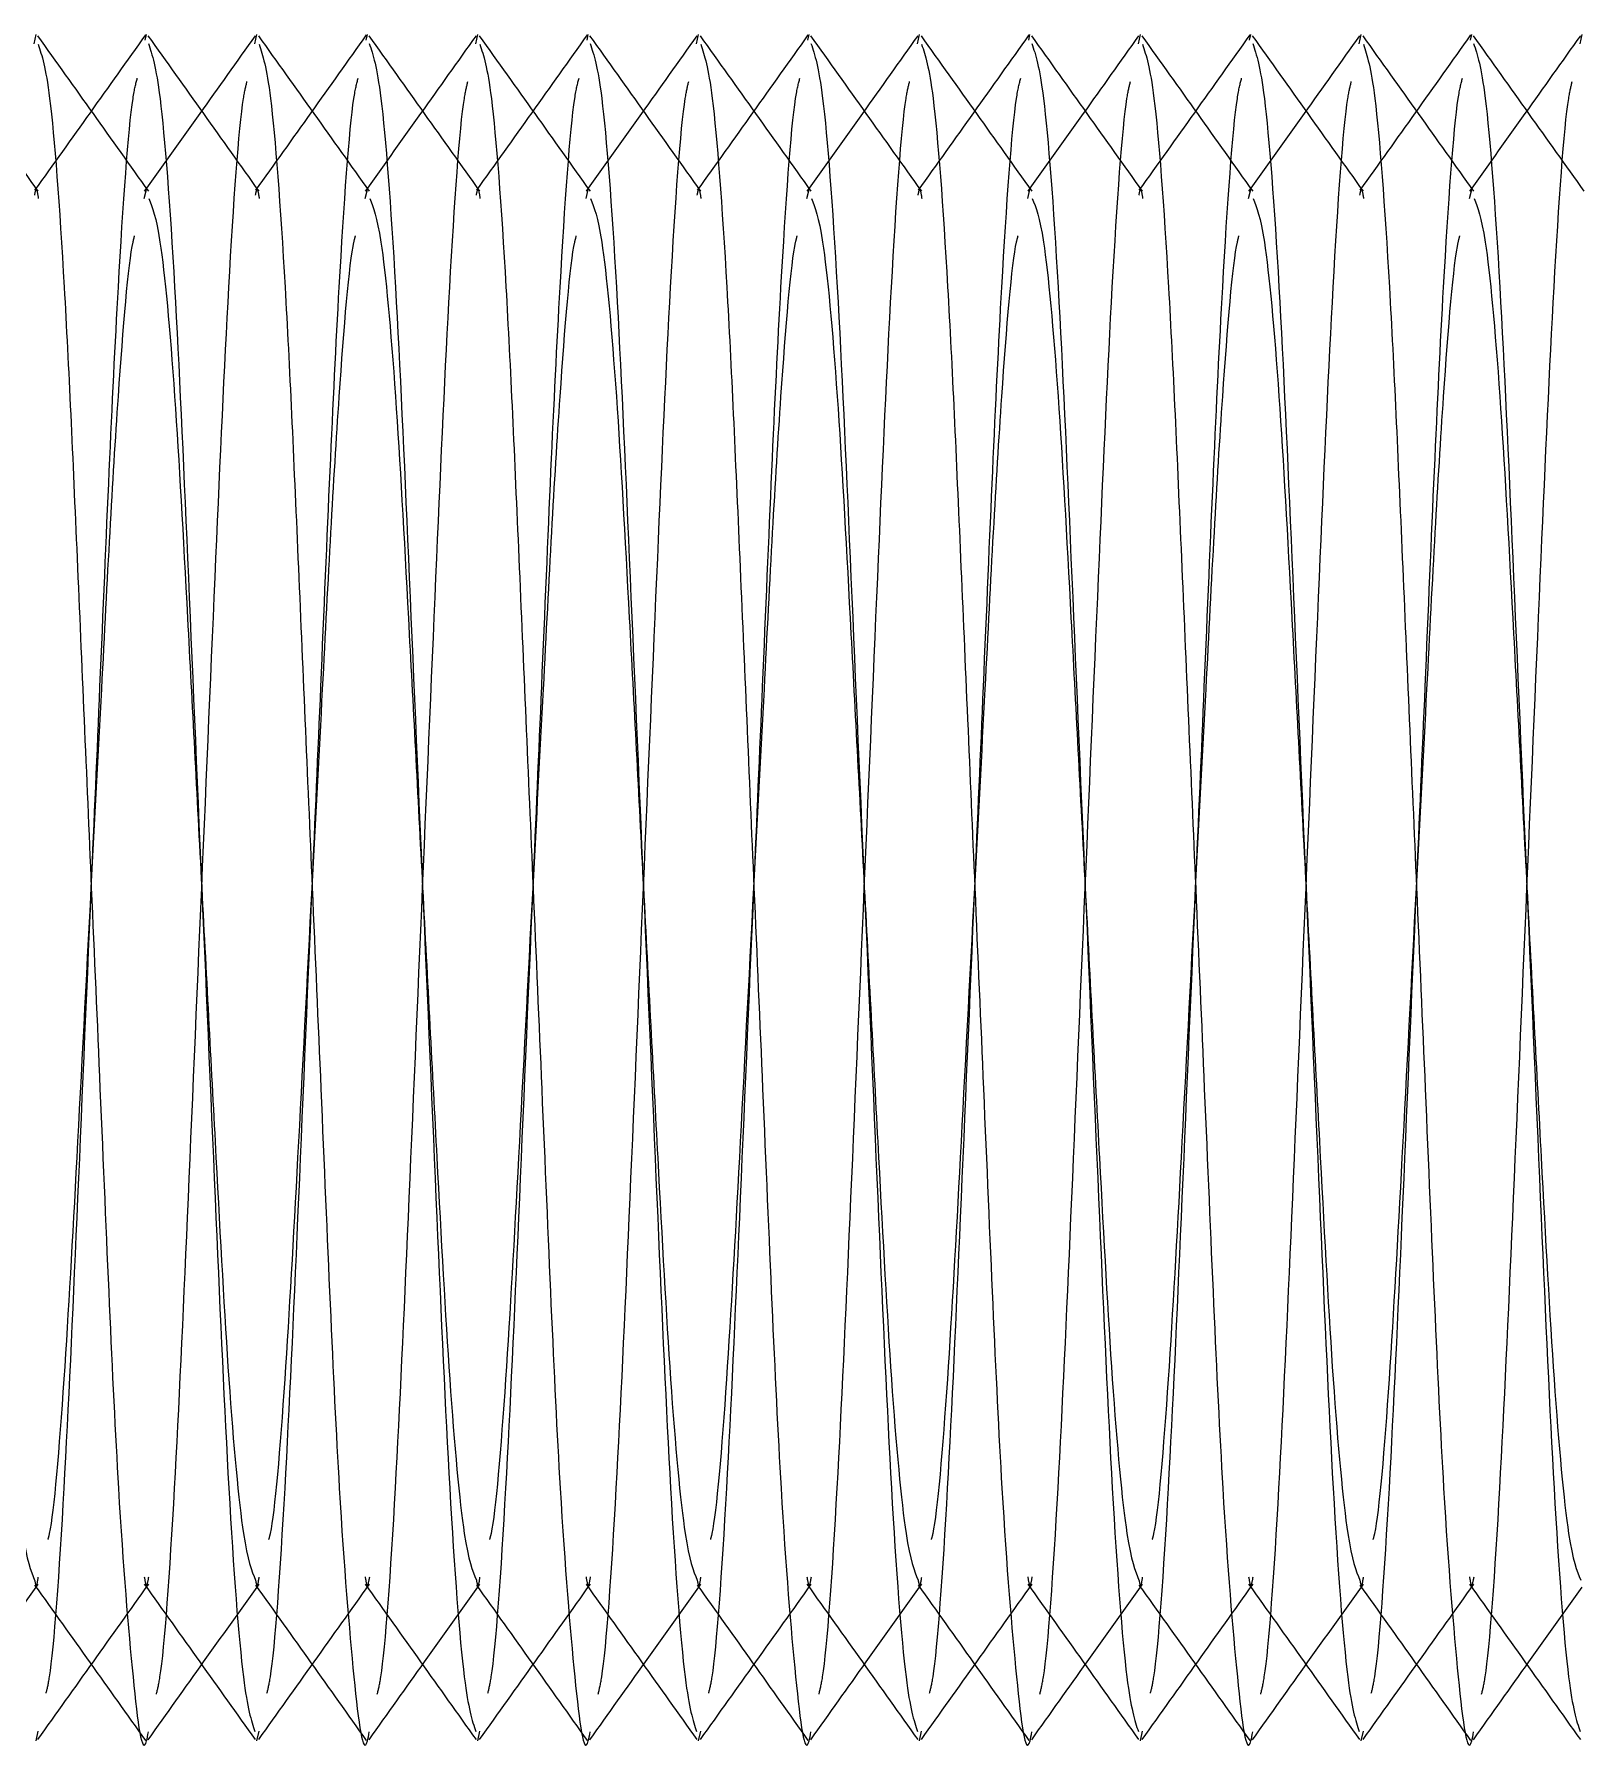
# Model space of a CAD drawing. Header units: metres. Extents: x 0 to 21025, y 0 to 14850.
# Drawn here: x 2226.36 to 2240.36, y 13176.8 to 13192.41 of the extents above; entities that cross this region are included whole.
import ezdxf

# ---------------------------------------------------------------- set-up
doc = ezdxf.new("R2010")
doc.units = ezdxf.units.M
doc.header["$LTSCALE"] = 25
doc.linetypes.add('HIDDEN2', pattern=[4.7625, 3.175, -1.5875])
doc.layers.add('SL4', color=4, linetype='Continuous')
doc.layers.add('ST1', color=7, linetype='HIDDEN2')

msp = doc.modelspace()

# ---------------------------------------------------------------- linework, layer by layer
at = {"layer": 'SL4'}
for p, q in [((2226.352, 13192.324), (2226.37, 13192.409)), ((2228.352, 13192.324), (2228.37, 13192.409)), ((2230.352, 13192.324), (2230.37, 13192.409)), ((2232.352, 13192.324), (2232.37, 13192.409)), ((2234.352, 13192.324), (2234.37, 13192.409)), ((2236.352, 13192.324), (2236.37, 13192.409)), ((2238.352, 13192.324), (2238.37, 13192.409)), ((2240.352, 13192.324), (2240.37, 13192.409))]:
    msp.add_line(p, q, dxfattribs=at)
for points, knots in [([(2227.39, 13190.988), (2227.223, 13191.223), (2226.889, 13191.692), (2226.554, 13192.161), (2226.387, 13192.395)], [0, 0, 0, 0, 0.49997, 1, 1, 1, 1]), ([(2228.354, 13192.397), (2228.187, 13192.162), (2227.859, 13191.702), (2227.531, 13191.241), (2227.37, 13191.016)], [0, 0, 0, 0, 0.5101931, 1, 1, 1, 1]), ([(2229.39, 13190.988), (2229.223, 13191.223), (2228.889, 13191.692), (2228.554, 13192.161), (2228.387, 13192.395)], [0, 0, 0, 0, 0.49997, 1, 1, 1, 1]), ([(2230.354, 13192.397), (2230.187, 13192.162), (2229.859, 13191.702), (2229.531, 13191.241), (2229.37, 13191.016)], [0, 0, 0, 0, 0.510193, 1, 1, 1, 1]), ([(2231.39, 13190.988), (2231.223, 13191.223), (2230.889, 13191.692), (2230.554, 13192.161), (2230.387, 13192.395)], [0, 0, 0, 0, 0.49997, 1, 1, 1, 1]), ([(2232.354, 13192.397), (2232.187, 13192.162), (2231.859, 13191.702), (2231.531, 13191.241), (2231.37, 13191.016)], [0, 0, 0, 0, 0.510193, 1, 1, 1, 1]), ([(2233.39, 13190.988), (2233.223, 13191.223), (2232.889, 13191.692), (2232.554, 13192.161), (2232.387, 13192.395)], [0, 0, 0, 0, 0.49997, 1, 1, 1, 1]), ([(2234.354, 13192.397), (2234.187, 13192.162), (2233.859, 13191.702), (2233.531, 13191.241), (2233.37, 13191.016)], [0, 0, 0, 0, 0.510193, 1, 1, 1, 1]), ([(2235.39, 13190.988), (2235.223, 13191.223), (2234.889, 13191.692), (2234.554, 13192.161), (2234.387, 13192.395)], [0, 0, 0, 0, 0.49997, 1, 1, 1, 1]), ([(2236.354, 13192.397), (2236.187, 13192.162), (2235.859, 13191.702), (2235.531, 13191.241), (2235.37, 13191.016)], [0, 0, 0, 0, 0.510193, 1, 1, 1, 1]), ([(2237.39, 13190.988), (2237.223, 13191.223), (2236.889, 13191.692), (2236.554, 13192.161), (2236.387, 13192.395)], [0, 0, 0, 0, 0.49997, 1, 1, 1, 1]), ([(2238.354, 13192.397), (2238.187, 13192.162), (2237.859, 13191.702), (2237.531, 13191.241), (2237.37, 13191.016)], [0, 0, 0, 0, 0.5101931, 1, 1, 1, 1]), ([(2239.39, 13190.988), (2239.223, 13191.223), (2238.889, 13191.692), (2238.554, 13192.161), (2238.387, 13192.395)], [0, 0, 0, 0, 0.49997, 1, 1, 1, 1]), ([(2240.354, 13192.397), (2240.187, 13192.162), (2239.859, 13191.702), (2239.531, 13191.241), (2239.37, 13191.016)], [0, 0, 0, 0, 0.5101931, 1, 1, 1, 1]), ([(2226.389, 13192.32), (2226.423, 13192.218), (2226.498, 13191.992), (2226.627, 13190.27), (2226.74, 13187.721), (2226.853, 13185.083), (2226.954, 13182.756), (2227.033, 13180.868), (2227.127, 13178.898), (2227.25, 13177.427), (2227.335, 13176.76), (2227.382, 13177.005), (2227.387, 13177.035)], [0, 0, 0, 0, 0.1052351, 0.2326582, 0.3550505, 0.4813706, 0.5574277, 0.6444204, 0.7309556, 0.8583788, 0.9825482, 1, 1, 1, 1]), ([(2228.389, 13192.32), (2228.423, 13192.218), (2228.498, 13191.992), (2228.627, 13190.27), (2228.74, 13187.721), (2228.853, 13185.083), (2228.954, 13182.756), (2229.033, 13180.868), (2229.127, 13178.898), (2229.25, 13177.427), (2229.335, 13176.76), (2229.382, 13177.005), (2229.387, 13177.035)], [0, 0, 0, 0, 0.105235, 0.232658, 0.35505, 0.481371, 0.557428, 0.64442, 0.730956, 0.858379, 0.982548, 1, 1, 1, 1]), ([(2230.389, 13192.32), (2230.423, 13192.218), (2230.498, 13191.992), (2230.627, 13190.27), (2230.74, 13187.721), (2230.853, 13185.083), (2230.954, 13182.756), (2231.033, 13180.868), (2231.127, 13178.898), (2231.25, 13177.427), (2231.335, 13176.76), (2231.382, 13177.005), (2231.387, 13177.035)], [0, 0, 0, 0, 0.105235, 0.232658, 0.35505, 0.481371, 0.557428, 0.64442, 0.730956, 0.858379, 0.982548, 1, 1, 1, 1]), ([(2232.389, 13192.32), (2232.423, 13192.218), (2232.498, 13191.992), (2232.627, 13190.27), (2232.74, 13187.721), (2232.853, 13185.083), (2232.954, 13182.756), (2233.033, 13180.868), (2233.127, 13178.898), (2233.25, 13177.427), (2233.335, 13176.76), (2233.382, 13177.005), (2233.387, 13177.035)], [0, 0, 0, 0, 0.105235, 0.232658, 0.35505, 0.481371, 0.557428, 0.64442, 0.730956, 0.858379, 0.982548, 1, 1, 1, 1]), ([(2234.389, 13192.32), (2234.423, 13192.218), (2234.498, 13191.992), (2234.627, 13190.27), (2234.74, 13187.721), (2234.853, 13185.083), (2234.954, 13182.756), (2235.033, 13180.868), (2235.127, 13178.898), (2235.25, 13177.427), (2235.335, 13176.76), (2235.382, 13177.005), (2235.387, 13177.035)], [0, 0, 0, 0, 0.1052351, 0.2326582, 0.3550505, 0.4813706, 0.5574277, 0.6444204, 0.7309556, 0.8583788, 0.9825482, 1, 1, 1, 1]), ([(2236.389, 13192.32), (2236.423, 13192.218), (2236.498, 13191.992), (2236.627, 13190.27), (2236.74, 13187.721), (2236.853, 13185.083), (2236.954, 13182.756), (2237.033, 13180.868), (2237.127, 13178.898), (2237.25, 13177.427), (2237.335, 13176.76), (2237.382, 13177.005), (2237.387, 13177.035)], [0, 0, 0, 0, 0.105235, 0.232658, 0.35505, 0.481371, 0.557428, 0.64442, 0.730956, 0.858379, 0.982548, 1, 1, 1, 1]), ([(2238.389, 13192.32), (2238.423, 13192.218), (2238.498, 13191.992), (2238.627, 13190.27), (2238.74, 13187.721), (2238.853, 13185.083), (2238.954, 13182.756), (2239.033, 13180.868), (2239.127, 13178.898), (2239.25, 13177.427), (2239.335, 13176.76), (2239.382, 13177.005), (2239.387, 13177.035)], [0, 0, 0, 0, 0.1052351, 0.2326582, 0.3550505, 0.4813706, 0.5574277, 0.6444204, 0.7309556, 0.8583788, 0.9825482, 1, 1, 1, 1]), ([(2225.391, 13190.923), (2225.424, 13190.841), (2225.498, 13190.656), (2225.627, 13189.253), (2225.74, 13187.167), (2225.87, 13184.681), (2226.001, 13182.196), (2226.113, 13180.107), (2226.245, 13178.683), (2226.322, 13178.497), (2226.357, 13178.41)], [0, 0, 0, 0, 0.106972, 0.238781, 0.365377, 0.496042, 0.626708, 0.753304, 0.885113, 1, 1, 1, 1]), ([(2227.391, 13190.923), (2227.424, 13190.841), (2227.498, 13190.656), (2227.627, 13189.253), (2227.74, 13187.167), (2227.87, 13184.681), (2228.001, 13182.196), (2228.113, 13180.107), (2228.245, 13178.683), (2228.322, 13178.497), (2228.357, 13178.41)], [0, 0, 0, 0, 0.1069717, 0.2387806, 0.3653767, 0.4960425, 0.6267083, 0.7533044, 0.8851133, 1, 1, 1, 1]), ([(2229.391, 13190.923), (2229.424, 13190.841), (2229.498, 13190.656), (2229.627, 13189.253), (2229.74, 13187.167), (2229.87, 13184.681), (2230.001, 13182.196), (2230.113, 13180.107), (2230.245, 13178.683), (2230.322, 13178.497), (2230.357, 13178.41)], [0, 0, 0, 0, 0.106972, 0.238781, 0.365377, 0.496042, 0.626708, 0.753304, 0.885113, 1, 1, 1, 1]), ([(2231.391, 13190.923), (2231.424, 13190.841), (2231.498, 13190.656), (2231.627, 13189.253), (2231.74, 13187.167), (2231.87, 13184.681), (2232.001, 13182.196), (2232.113, 13180.107), (2232.245, 13178.683), (2232.322, 13178.497), (2232.357, 13178.41)], [0, 0, 0, 0, 0.106972, 0.238781, 0.365377, 0.496042, 0.626708, 0.753304, 0.885113, 1, 1, 1, 1]), ([(2233.391, 13190.923), (2233.424, 13190.841), (2233.498, 13190.656), (2233.627, 13189.253), (2233.74, 13187.167), (2233.87, 13184.681), (2234.001, 13182.196), (2234.113, 13180.107), (2234.245, 13178.683), (2234.322, 13178.497), (2234.357, 13178.41)], [0, 0, 0, 0, 0.106972, 0.238781, 0.365377, 0.496042, 0.626708, 0.753304, 0.885113, 1, 1, 1, 1]), ([(2235.391, 13190.923), (2235.424, 13190.841), (2235.498, 13190.656), (2235.627, 13189.253), (2235.74, 13187.167), (2235.87, 13184.681), (2236.001, 13182.196), (2236.113, 13180.107), (2236.245, 13178.683), (2236.322, 13178.497), (2236.357, 13178.41)], [0, 0, 0, 0, 0.106972, 0.238781, 0.365377, 0.496042, 0.626708, 0.753304, 0.885113, 1, 1, 1, 1]), ([(2237.391, 13190.923), (2237.424, 13190.841), (2237.498, 13190.656), (2237.627, 13189.253), (2237.74, 13187.167), (2237.87, 13184.681), (2238.001, 13182.196), (2238.113, 13180.107), (2238.245, 13178.683), (2238.322, 13178.497), (2238.357, 13178.41)], [0, 0, 0, 0, 0.106972, 0.238781, 0.365377, 0.496042, 0.626708, 0.753304, 0.885113, 1, 1, 1, 1]), ([(2239.391, 13190.923), (2239.424, 13190.841), (2239.498, 13190.656), (2239.627, 13189.253), (2239.74, 13187.167), (2239.87, 13184.681), (2240.001, 13182.196), (2240.113, 13180.107), (2240.245, 13178.683), (2240.322, 13178.497), (2240.357, 13178.41)], [0, 0, 0, 0, 0.1069717, 0.2387806, 0.3653767, 0.4960425, 0.6267083, 0.7533044, 0.8851133, 1, 1, 1, 1]), ([(2225.386, 13176.965), (2225.553, 13177.2), (2225.881, 13177.661), (2226.21, 13178.121), (2226.371, 13178.347)], [0, 0, 0, 0, 0.509687, 1, 1, 1, 1]), ([(2226.357, 13178.366), (2226.525, 13178.131), (2226.859, 13177.662), (2227.193, 13177.193), (2227.36, 13176.958)], [0, 0, 0, 0, 0.499965, 1, 1, 1, 1]), ([(2227.386, 13176.965), (2227.553, 13177.2), (2227.881, 13177.661), (2228.21, 13178.121), (2228.371, 13178.347)], [0, 0, 0, 0, 0.509687, 1, 1, 1, 1]), ([(2228.357, 13178.366), (2228.525, 13178.131), (2228.859, 13177.662), (2229.193, 13177.193), (2229.36, 13176.958)], [0, 0, 0, 0, 0.4999648, 1, 1, 1, 1]), ([(2229.386, 13176.965), (2229.553, 13177.2), (2229.881, 13177.661), (2230.21, 13178.121), (2230.371, 13178.347)], [0, 0, 0, 0, 0.509687, 1, 1, 1, 1]), ([(2230.357, 13178.366), (2230.525, 13178.131), (2230.859, 13177.662), (2231.193, 13177.193), (2231.36, 13176.958)], [0, 0, 0, 0, 0.499965, 1, 1, 1, 1]), ([(2231.386, 13176.965), (2231.553, 13177.2), (2231.881, 13177.661), (2232.21, 13178.121), (2232.371, 13178.347)], [0, 0, 0, 0, 0.509687, 1, 1, 1, 1]), ([(2232.357, 13178.366), (2232.525, 13178.131), (2232.859, 13177.662), (2233.193, 13177.193), (2233.36, 13176.958)], [0, 0, 0, 0, 0.499965, 1, 1, 1, 1]), ([(2233.386, 13176.965), (2233.553, 13177.2), (2233.881, 13177.661), (2234.21, 13178.121), (2234.371, 13178.347)], [0, 0, 0, 0, 0.509687, 1, 1, 1, 1]), ([(2234.357, 13178.366), (2234.525, 13178.131), (2234.859, 13177.662), (2235.193, 13177.193), (2235.36, 13176.958)], [0, 0, 0, 0, 0.499965, 1, 1, 1, 1]), ([(2235.386, 13176.965), (2235.553, 13177.2), (2235.881, 13177.661), (2236.21, 13178.121), (2236.371, 13178.347)], [0, 0, 0, 0, 0.509687, 1, 1, 1, 1]), ([(2236.357, 13178.366), (2236.525, 13178.131), (2236.859, 13177.662), (2237.193, 13177.193), (2237.36, 13176.958)], [0, 0, 0, 0, 0.4999648, 1, 1, 1, 1]), ([(2237.386, 13176.965), (2237.553, 13177.2), (2237.881, 13177.661), (2238.21, 13178.121), (2238.371, 13178.347)], [0, 0, 0, 0, 0.509687, 1, 1, 1, 1]), ([(2238.357, 13178.366), (2238.525, 13178.131), (2238.859, 13177.662), (2239.193, 13177.193), (2239.36, 13176.958)], [0, 0, 0, 0, 0.499965, 1, 1, 1, 1]), ([(2239.386, 13176.965), (2239.553, 13177.2), (2239.881, 13177.661), (2240.21, 13178.121), (2240.371, 13178.347)], [0, 0, 0, 0, 0.5096866, 1, 1, 1, 1])]:
    msp.add_open_spline(points, degree=3, knots=knots, dxfattribs=at)
at = {"layer": 'ST1'}
for p, q in [((2227.359, 13192.357), (2227.37, 13192.409)), ((2229.359, 13192.357), (2229.37, 13192.409)), ((2231.359, 13192.357), (2231.37, 13192.409)), ((2233.359, 13192.357), (2233.37, 13192.409)), ((2235.359, 13192.357), (2235.37, 13192.409)), ((2237.359, 13192.357), (2237.37, 13192.409)), ((2239.359, 13192.357), (2239.37, 13192.409)), ((2227.37, 13191.016), (2227.35, 13190.988)), ((2227.35, 13190.923), (2227.37, 13191.003)), ((2229.37, 13191.016), (2229.35, 13190.988)), ((2229.35, 13190.923), (2229.37, 13191.003)), ((2231.37, 13191.016), (2231.35, 13190.988)), ((2231.35, 13190.923), (2231.37, 13191.003)), ((2233.37, 13191.016), (2233.35, 13190.988)), ((2233.35, 13190.923), (2233.37, 13191.003)), ((2235.37, 13191.016), (2235.35, 13190.988)), ((2235.35, 13190.923), (2235.37, 13191.003)), ((2237.37, 13191.016), (2237.35, 13190.988)), ((2237.35, 13190.923), (2237.37, 13191.003)), ((2239.37, 13191.016), (2239.35, 13190.988)), ((2239.35, 13190.923), (2239.37, 13191.003)), ((2226.371, 13178.347), (2226.39, 13178.374)), ((2228.371, 13178.347), (2228.39, 13178.374)), ((2230.371, 13178.347), (2230.39, 13178.374)), ((2232.371, 13178.347), (2232.39, 13178.374)), ((2234.371, 13178.347), (2234.39, 13178.374)), ((2236.371, 13178.347), (2236.39, 13178.374)), ((2238.371, 13178.347), (2238.39, 13178.374)), ((2226.37, 13176.954), (2226.389, 13177.042)), ((2228.37, 13176.954), (2228.389, 13177.042)), ((2230.37, 13176.954), (2230.389, 13177.042)), ((2232.37, 13176.954), (2232.389, 13177.042)), ((2234.37, 13176.954), (2234.389, 13177.042)), ((2236.37, 13176.954), (2236.389, 13177.042)), ((2238.37, 13176.954), (2238.389, 13177.042))]:
    msp.add_line(p, q, dxfattribs=at)
for points, knots in [([(2226.39, 13190.989), (2226.222, 13191.223), (2225.888, 13191.693), (2225.553, 13192.163), (2225.386, 13192.397)], [0, 0, 0, 0, 0.499937, 1, 1, 1, 1]), ([(2227.36, 13192.404), (2227.193, 13192.169), (2226.859, 13191.7), (2226.525, 13191.231), (2226.357, 13190.997)], [0, 0, 0, 0, 0.500035, 1, 1, 1, 1]), ([(2228.39, 13190.989), (2228.222, 13191.223), (2227.888, 13191.693), (2227.553, 13192.163), (2227.386, 13192.397)], [0, 0, 0, 0, 0.4999369, 1, 1, 1, 1]), ([(2227.387, 13192.327), (2227.422, 13192.224), (2227.497, 13191.997), (2227.627, 13190.271), (2227.74, 13187.719), (2227.87, 13184.681), (2228.001, 13181.643), (2228.113, 13179.092), (2228.243, 13177.367), (2228.318, 13177.141), (2228.352, 13177.038)], [0, 0, 0, 0, 0.110571, 0.242596, 0.369408, 0.50029, 0.631172, 0.757984, 0.890008, 1, 1, 1, 1]), ([(2229.36, 13192.404), (2229.193, 13192.169), (2228.859, 13191.7), (2228.525, 13191.231), (2228.357, 13190.997)], [0, 0, 0, 0, 0.5000352, 1, 1, 1, 1]), ([(2230.39, 13190.989), (2230.222, 13191.223), (2229.888, 13191.693), (2229.553, 13192.163), (2229.386, 13192.397)], [0, 0, 0, 0, 0.499937, 1, 1, 1, 1]), ([(2229.387, 13192.327), (2229.422, 13192.224), (2229.497, 13191.997), (2229.627, 13190.271), (2229.74, 13187.719), (2229.87, 13184.681), (2230.001, 13181.643), (2230.113, 13179.092), (2230.243, 13177.367), (2230.318, 13177.141), (2230.352, 13177.038)], [0, 0, 0, 0, 0.110571, 0.242596, 0.369408, 0.50029, 0.631172, 0.757984, 0.890008, 1, 1, 1, 1]), ([(2231.36, 13192.404), (2231.193, 13192.169), (2230.859, 13191.7), (2230.525, 13191.231), (2230.357, 13190.997)], [0, 0, 0, 0, 0.500035, 1, 1, 1, 1]), ([(2232.39, 13190.989), (2232.222, 13191.223), (2231.888, 13191.693), (2231.553, 13192.163), (2231.386, 13192.397)], [0, 0, 0, 0, 0.499937, 1, 1, 1, 1]), ([(2231.387, 13192.327), (2231.422, 13192.224), (2231.497, 13191.997), (2231.627, 13190.271), (2231.74, 13187.719), (2231.87, 13184.681), (2232.001, 13181.643), (2232.113, 13179.092), (2232.243, 13177.367), (2232.318, 13177.141), (2232.352, 13177.038)], [0, 0, 0, 0, 0.110571, 0.242596, 0.369408, 0.50029, 0.631172, 0.757984, 0.890008, 1, 1, 1, 1]), ([(2233.36, 13192.404), (2233.193, 13192.169), (2232.859, 13191.7), (2232.525, 13191.231), (2232.357, 13190.997)], [0, 0, 0, 0, 0.500035, 1, 1, 1, 1]), ([(2234.39, 13190.989), (2234.222, 13191.223), (2233.888, 13191.693), (2233.553, 13192.163), (2233.386, 13192.397)], [0, 0, 0, 0, 0.499937, 1, 1, 1, 1]), ([(2233.387, 13192.327), (2233.422, 13192.224), (2233.497, 13191.997), (2233.627, 13190.271), (2233.74, 13187.719), (2233.87, 13184.681), (2234.001, 13181.643), (2234.113, 13179.092), (2234.243, 13177.367), (2234.318, 13177.141), (2234.352, 13177.038)], [0, 0, 0, 0, 0.1105714, 0.242596, 0.3694081, 0.5002899, 0.6311716, 0.7579837, 0.8900083, 1, 1, 1, 1]), ([(2235.36, 13192.404), (2235.193, 13192.169), (2234.859, 13191.7), (2234.525, 13191.231), (2234.357, 13190.997)], [0, 0, 0, 0, 0.500035, 1, 1, 1, 1]), ([(2236.39, 13190.989), (2236.222, 13191.223), (2235.888, 13191.693), (2235.553, 13192.163), (2235.386, 13192.397)], [0, 0, 0, 0, 0.4999369, 1, 1, 1, 1]), ([(2235.387, 13192.327), (2235.422, 13192.224), (2235.497, 13191.997), (2235.627, 13190.271), (2235.74, 13187.719), (2235.87, 13184.681), (2236.001, 13181.643), (2236.113, 13179.092), (2236.243, 13177.367), (2236.318, 13177.141), (2236.352, 13177.038)], [0, 0, 0, 0, 0.110571, 0.242596, 0.369408, 0.50029, 0.631172, 0.757984, 0.890008, 1, 1, 1, 1]), ([(2237.36, 13192.404), (2237.193, 13192.169), (2236.859, 13191.7), (2236.525, 13191.231), (2236.357, 13190.997)], [0, 0, 0, 0, 0.5000352, 1, 1, 1, 1]), ([(2238.39, 13190.989), (2238.222, 13191.223), (2237.888, 13191.693), (2237.553, 13192.163), (2237.386, 13192.397)], [0, 0, 0, 0, 0.499937, 1, 1, 1, 1]), ([(2237.387, 13192.327), (2237.422, 13192.224), (2237.497, 13191.997), (2237.627, 13190.271), (2237.74, 13187.719), (2237.87, 13184.681), (2238.001, 13181.643), (2238.113, 13179.092), (2238.243, 13177.367), (2238.318, 13177.141), (2238.352, 13177.038)], [0, 0, 0, 0, 0.110571, 0.242596, 0.369408, 0.50029, 0.631172, 0.757984, 0.890008, 1, 1, 1, 1]), ([(2239.36, 13192.404), (2239.193, 13192.169), (2238.859, 13191.7), (2238.525, 13191.231), (2238.357, 13190.997)], [0, 0, 0, 0, 0.500035, 1, 1, 1, 1]), ([(2240.39, 13190.989), (2240.222, 13191.223), (2239.888, 13191.693), (2239.553, 13192.163), (2239.386, 13192.397)], [0, 0, 0, 0, 0.4999369, 1, 1, 1, 1]), ([(2239.387, 13192.327), (2239.422, 13192.224), (2239.497, 13191.997), (2239.627, 13190.271), (2239.74, 13187.719), (2239.87, 13184.681), (2240.001, 13181.643), (2240.113, 13179.092), (2240.243, 13177.367), (2240.318, 13177.141), (2240.352, 13177.038)], [0, 0, 0, 0, 0.110571, 0.242596, 0.369408, 0.50029, 0.631172, 0.757984, 0.890008, 1, 1, 1, 1]), ([(2226.461, 13177.385), (2226.471, 13177.426), (2226.523, 13177.631), (2226.627, 13179.128), (2226.74, 13181.631), (2226.853, 13184.282), (2226.954, 13186.604), (2227.033, 13188.506), (2227.126, 13190.417), (2227.22, 13191.759), (2227.274, 13191.965), (2227.287, 13192.014)], [0, 0, 0, 0, 0.038658, 0.193158, 0.341558, 0.49472, 0.586939, 0.692417, 0.79734, 0.95184, 1, 1, 1, 1]), ([(2228.461, 13177.385), (2228.471, 13177.426), (2228.523, 13177.631), (2228.627, 13179.128), (2228.74, 13181.631), (2228.853, 13184.282), (2228.954, 13186.604), (2229.033, 13188.506), (2229.126, 13190.417), (2229.22, 13191.759), (2229.274, 13191.965), (2229.287, 13192.014)], [0, 0, 0, 0, 0.038658, 0.193158, 0.341558, 0.49472, 0.586939, 0.692417, 0.79734, 0.95184, 1, 1, 1, 1]), ([(2230.461, 13177.385), (2230.471, 13177.426), (2230.523, 13177.631), (2230.627, 13179.128), (2230.74, 13181.631), (2230.853, 13184.282), (2230.954, 13186.604), (2231.033, 13188.506), (2231.126, 13190.417), (2231.22, 13191.759), (2231.274, 13191.965), (2231.287, 13192.014)], [0, 0, 0, 0, 0.038658, 0.193158, 0.341558, 0.49472, 0.586939, 0.692417, 0.79734, 0.95184, 1, 1, 1, 1]), ([(2232.461, 13177.385), (2232.471, 13177.426), (2232.523, 13177.631), (2232.627, 13179.128), (2232.74, 13181.631), (2232.853, 13184.282), (2232.954, 13186.604), (2233.033, 13188.506), (2233.126, 13190.417), (2233.22, 13191.759), (2233.274, 13191.965), (2233.287, 13192.014)], [0, 0, 0, 0, 0.038658, 0.193158, 0.341558, 0.49472, 0.586939, 0.692417, 0.79734, 0.95184, 1, 1, 1, 1]), ([(2234.461, 13177.385), (2234.471, 13177.426), (2234.523, 13177.631), (2234.627, 13179.128), (2234.74, 13181.631), (2234.853, 13184.282), (2234.954, 13186.604), (2235.033, 13188.506), (2235.126, 13190.417), (2235.22, 13191.759), (2235.274, 13191.965), (2235.287, 13192.014)], [0, 0, 0, 0, 0.038658, 0.193158, 0.341558, 0.49472, 0.586939, 0.692417, 0.79734, 0.95184, 1, 1, 1, 1]), ([(2236.461, 13177.385), (2236.471, 13177.426), (2236.523, 13177.631), (2236.627, 13179.128), (2236.74, 13181.631), (2236.853, 13184.282), (2236.954, 13186.604), (2237.033, 13188.506), (2237.126, 13190.417), (2237.22, 13191.759), (2237.274, 13191.965), (2237.287, 13192.014)], [0, 0, 0, 0, 0.038658, 0.193158, 0.341558, 0.49472, 0.586939, 0.692417, 0.79734, 0.95184, 1, 1, 1, 1]), ([(2238.461, 13177.385), (2238.471, 13177.426), (2238.523, 13177.631), (2238.627, 13179.128), (2238.74, 13181.631), (2238.853, 13184.282), (2238.954, 13186.604), (2239.033, 13188.506), (2239.126, 13190.417), (2239.22, 13191.759), (2239.274, 13191.965), (2239.287, 13192.014)], [0, 0, 0, 0, 0.038658, 0.193158, 0.341558, 0.49472, 0.586939, 0.692417, 0.79734, 0.95184, 1, 1, 1, 1]), ([(2227.46, 13177.378), (2227.47, 13177.42), (2227.523, 13177.626), (2227.627, 13179.127), (2227.74, 13181.634), (2227.87, 13184.681), (2228.001, 13187.728), (2228.113, 13190.235), (2228.218, 13191.735), (2228.27, 13191.94), (2228.28, 13191.982)], [0, 0, 0, 0, 0.040767, 0.196457, 0.346, 0.500342, 0.654684, 0.804227, 0.959916, 1, 1, 1, 1]), ([(2229.46, 13177.378), (2229.47, 13177.42), (2229.523, 13177.626), (2229.627, 13179.127), (2229.74, 13181.634), (2229.87, 13184.681), (2230.001, 13187.728), (2230.113, 13190.235), (2230.218, 13191.735), (2230.27, 13191.94), (2230.28, 13191.982)], [0, 0, 0, 0, 0.0407674, 0.196457, 0.3459999, 0.5003418, 0.6546838, 0.8042266, 0.9599163, 1, 1, 1, 1]), ([(2231.46, 13177.378), (2231.47, 13177.42), (2231.523, 13177.626), (2231.627, 13179.127), (2231.74, 13181.634), (2231.87, 13184.681), (2232.001, 13187.728), (2232.113, 13190.235), (2232.218, 13191.735), (2232.27, 13191.94), (2232.28, 13191.982)], [0, 0, 0, 0, 0.040767, 0.196457, 0.346, 0.500342, 0.654684, 0.804227, 0.959916, 1, 1, 1, 1]), ([(2233.46, 13177.378), (2233.47, 13177.42), (2233.523, 13177.626), (2233.627, 13179.127), (2233.74, 13181.634), (2233.87, 13184.681), (2234.001, 13187.728), (2234.113, 13190.235), (2234.218, 13191.735), (2234.27, 13191.94), (2234.28, 13191.982)], [0, 0, 0, 0, 0.040767, 0.196457, 0.346, 0.500342, 0.654684, 0.804227, 0.959916, 1, 1, 1, 1]), ([(2235.46, 13177.378), (2235.47, 13177.42), (2235.523, 13177.626), (2235.627, 13179.127), (2235.74, 13181.634), (2235.87, 13184.681), (2236.001, 13187.728), (2236.113, 13190.235), (2236.218, 13191.735), (2236.27, 13191.94), (2236.28, 13191.982)], [0, 0, 0, 0, 0.040767, 0.196457, 0.346, 0.500342, 0.654684, 0.804227, 0.959916, 1, 1, 1, 1]), ([(2237.46, 13177.378), (2237.47, 13177.42), (2237.523, 13177.626), (2237.627, 13179.127), (2237.74, 13181.634), (2237.87, 13184.681), (2238.001, 13187.728), (2238.113, 13190.235), (2238.218, 13191.735), (2238.27, 13191.94), (2238.28, 13191.982)], [0, 0, 0, 0, 0.0407674, 0.196457, 0.3459999, 0.5003418, 0.6546838, 0.8042266, 0.9599163, 1, 1, 1, 1]), ([(2239.46, 13177.378), (2239.47, 13177.42), (2239.523, 13177.626), (2239.627, 13179.127), (2239.74, 13181.634), (2239.87, 13184.681), (2240.001, 13187.728), (2240.113, 13190.235), (2240.218, 13191.735), (2240.27, 13191.94), (2240.28, 13191.982)], [0, 0, 0, 0, 0.040767, 0.196457, 0.346, 0.500342, 0.654684, 0.804227, 0.959916, 1, 1, 1, 1]), ([(2226.357, 13190.953), (2226.362, 13190.976), (2226.373, 13191.035), (2226.384, 13190.966), (2226.39, 13190.924)], [0, 0, 0, 0, 0.390533, 1, 1, 1, 1]), ([(2228.357, 13190.953), (2228.362, 13190.976), (2228.373, 13191.035), (2228.384, 13190.966), (2228.39, 13190.924)], [0, 0, 0, 0, 0.390533, 1, 1, 1, 1]), ([(2230.357, 13190.953), (2230.362, 13190.976), (2230.373, 13191.035), (2230.384, 13190.966), (2230.39, 13190.924)], [0, 0, 0, 0, 0.390533, 1, 1, 1, 1]), ([(2232.357, 13190.953), (2232.362, 13190.976), (2232.373, 13191.035), (2232.384, 13190.966), (2232.39, 13190.924)], [0, 0, 0, 0, 0.390533, 1, 1, 1, 1]), ([(2234.357, 13190.953), (2234.362, 13190.976), (2234.373, 13191.035), (2234.384, 13190.966), (2234.39, 13190.924)], [0, 0, 0, 0, 0.390533, 1, 1, 1, 1]), ([(2236.357, 13190.953), (2236.362, 13190.976), (2236.373, 13191.035), (2236.384, 13190.966), (2236.39, 13190.924)], [0, 0, 0, 0, 0.390533, 1, 1, 1, 1]), ([(2238.357, 13190.953), (2238.362, 13190.976), (2238.373, 13191.035), (2238.384, 13190.966), (2238.39, 13190.924)], [0, 0, 0, 0, 0.3905327, 1, 1, 1, 1]), ([(2226.478, 13178.777), (2226.483, 13178.794), (2226.529, 13178.959), (2226.628, 13180.15), (2226.74, 13182.183), (2226.858, 13184.462), (2226.962, 13186.412), (2227.04, 13187.942), (2227.129, 13189.394), (2227.211, 13190.403), (2227.258, 13190.567), (2227.262, 13190.584)], [0, 0, 0, 0, 0.019148, 0.181961, 0.338335, 0.499736, 0.617516, 0.717853, 0.818619, 0.981432, 1, 1, 1, 1]), ([(2228.478, 13178.777), (2228.483, 13178.794), (2228.529, 13178.959), (2228.628, 13180.15), (2228.74, 13182.183), (2228.858, 13184.462), (2228.962, 13186.412), (2229.04, 13187.942), (2229.129, 13189.394), (2229.211, 13190.403), (2229.258, 13190.567), (2229.262, 13190.584)], [0, 0, 0, 0, 0.0191483, 0.1819613, 0.3383353, 0.4997364, 0.6175161, 0.7178528, 0.8186194, 0.9814324, 1, 1, 1, 1]), ([(2230.478, 13178.777), (2230.483, 13178.794), (2230.529, 13178.959), (2230.628, 13180.15), (2230.74, 13182.183), (2230.858, 13184.462), (2230.962, 13186.412), (2231.04, 13187.942), (2231.129, 13189.394), (2231.211, 13190.403), (2231.258, 13190.567), (2231.262, 13190.584)], [0, 0, 0, 0, 0.019148, 0.181961, 0.338335, 0.499736, 0.617516, 0.717853, 0.818619, 0.981432, 1, 1, 1, 1]), ([(2232.478, 13178.777), (2232.483, 13178.794), (2232.529, 13178.959), (2232.628, 13180.15), (2232.74, 13182.183), (2232.858, 13184.462), (2232.962, 13186.412), (2233.04, 13187.942), (2233.129, 13189.394), (2233.211, 13190.403), (2233.258, 13190.567), (2233.262, 13190.584)], [0, 0, 0, 0, 0.019148, 0.181961, 0.338335, 0.499736, 0.617516, 0.717853, 0.818619, 0.981432, 1, 1, 1, 1]), ([(2234.478, 13178.777), (2234.483, 13178.794), (2234.529, 13178.959), (2234.628, 13180.15), (2234.74, 13182.183), (2234.858, 13184.462), (2234.962, 13186.412), (2235.04, 13187.942), (2235.129, 13189.394), (2235.211, 13190.403), (2235.258, 13190.567), (2235.262, 13190.584)], [0, 0, 0, 0, 0.019148, 0.181961, 0.338335, 0.499736, 0.617516, 0.717853, 0.818619, 0.981432, 1, 1, 1, 1]), ([(2236.478, 13178.777), (2236.483, 13178.794), (2236.529, 13178.959), (2236.628, 13180.15), (2236.74, 13182.183), (2236.858, 13184.462), (2236.962, 13186.412), (2237.04, 13187.942), (2237.129, 13189.394), (2237.211, 13190.403), (2237.258, 13190.567), (2237.262, 13190.584)], [0, 0, 0, 0, 0.0191483, 0.1819613, 0.3383353, 0.4997364, 0.6175161, 0.7178528, 0.8186194, 0.9814324, 1, 1, 1, 1]), ([(2238.478, 13178.777), (2238.483, 13178.794), (2238.529, 13178.959), (2238.628, 13180.15), (2238.74, 13182.183), (2238.858, 13184.462), (2238.962, 13186.412), (2239.04, 13187.942), (2239.129, 13189.394), (2239.211, 13190.403), (2239.258, 13190.567), (2239.262, 13190.584)], [0, 0, 0, 0, 0.019148, 0.181961, 0.338335, 0.499736, 0.617516, 0.717853, 0.818619, 0.981432, 1, 1, 1, 1]), ([(2226.357, 13178.41), (2226.362, 13178.387), (2226.373, 13178.327), (2226.384, 13178.396), (2226.39, 13178.438)], [0, 0, 0, 0, 0.390533, 1, 1, 1, 1]), ([(2227.35, 13178.44), (2227.357, 13178.4), (2227.37, 13178.32), (2227.384, 13178.4), (2227.391, 13178.439)], [0, 0, 0, 0, 0.50176, 1, 1, 1, 1]), ([(2228.357, 13178.41), (2228.362, 13178.387), (2228.373, 13178.327), (2228.384, 13178.396), (2228.39, 13178.438)], [0, 0, 0, 0, 0.390533, 1, 1, 1, 1]), ([(2229.35, 13178.44), (2229.357, 13178.4), (2229.37, 13178.32), (2229.384, 13178.4), (2229.391, 13178.439)], [0, 0, 0, 0, 0.50176, 1, 1, 1, 1]), ([(2230.357, 13178.41), (2230.362, 13178.387), (2230.373, 13178.327), (2230.384, 13178.396), (2230.39, 13178.438)], [0, 0, 0, 0, 0.390533, 1, 1, 1, 1]), ([(2231.35, 13178.44), (2231.357, 13178.4), (2231.37, 13178.32), (2231.384, 13178.4), (2231.391, 13178.439)], [0, 0, 0, 0, 0.50176, 1, 1, 1, 1]), ([(2232.357, 13178.41), (2232.362, 13178.387), (2232.373, 13178.327), (2232.384, 13178.396), (2232.39, 13178.438)], [0, 0, 0, 0, 0.390533, 1, 1, 1, 1]), ([(2233.35, 13178.44), (2233.357, 13178.4), (2233.37, 13178.32), (2233.384, 13178.4), (2233.391, 13178.439)], [0, 0, 0, 0, 0.50176, 1, 1, 1, 1]), ([(2234.357, 13178.41), (2234.362, 13178.387), (2234.373, 13178.327), (2234.384, 13178.396), (2234.39, 13178.438)], [0, 0, 0, 0, 0.390533, 1, 1, 1, 1]), ([(2235.35, 13178.44), (2235.357, 13178.4), (2235.37, 13178.32), (2235.384, 13178.4), (2235.391, 13178.439)], [0, 0, 0, 0, 0.50176, 1, 1, 1, 1]), ([(2236.357, 13178.41), (2236.362, 13178.387), (2236.373, 13178.327), (2236.384, 13178.396), (2236.39, 13178.438)], [0, 0, 0, 0, 0.390533, 1, 1, 1, 1]), ([(2237.35, 13178.44), (2237.357, 13178.4), (2237.37, 13178.32), (2237.384, 13178.4), (2237.391, 13178.439)], [0, 0, 0, 0, 0.50176, 1, 1, 1, 1]), ([(2238.357, 13178.41), (2238.362, 13178.387), (2238.373, 13178.327), (2238.384, 13178.396), (2238.39, 13178.438)], [0, 0, 0, 0, 0.390533, 1, 1, 1, 1]), ([(2239.35, 13178.44), (2239.357, 13178.4), (2239.37, 13178.32), (2239.384, 13178.4), (2239.391, 13178.439)], [0, 0, 0, 0, 0.50176, 1, 1, 1, 1]), ([(2226.387, 13176.967), (2226.554, 13177.202), (2226.889, 13177.671), (2227.223, 13178.14), (2227.39, 13178.374)], [0, 0, 0, 0, 0.50003, 1, 1, 1, 1]), ([(2227.35, 13178.374), (2227.518, 13178.14), (2227.852, 13177.67), (2228.187, 13177.201), (2228.354, 13176.966)], [0, 0, 0, 0, 0.49994, 1, 1, 1, 1]), ([(2228.387, 13176.967), (2228.554, 13177.202), (2228.889, 13177.671), (2229.223, 13178.14), (2229.39, 13178.374)], [0, 0, 0, 0, 0.50003, 1, 1, 1, 1]), ([(2229.35, 13178.374), (2229.518, 13178.14), (2229.852, 13177.67), (2230.187, 13177.201), (2230.354, 13176.966)], [0, 0, 0, 0, 0.49994, 1, 1, 1, 1]), ([(2230.387, 13176.967), (2230.554, 13177.202), (2230.889, 13177.671), (2231.223, 13178.14), (2231.39, 13178.374)], [0, 0, 0, 0, 0.50003, 1, 1, 1, 1]), ([(2231.35, 13178.374), (2231.518, 13178.14), (2231.852, 13177.67), (2232.187, 13177.201), (2232.354, 13176.966)], [0, 0, 0, 0, 0.49994, 1, 1, 1, 1]), ([(2232.387, 13176.967), (2232.554, 13177.202), (2232.889, 13177.671), (2233.223, 13178.14), (2233.39, 13178.374)], [0, 0, 0, 0, 0.50003, 1, 1, 1, 1]), ([(2233.35, 13178.374), (2233.518, 13178.14), (2233.852, 13177.67), (2234.187, 13177.201), (2234.354, 13176.966)], [0, 0, 0, 0, 0.4999404, 1, 1, 1, 1]), ([(2234.387, 13176.967), (2234.554, 13177.202), (2234.889, 13177.671), (2235.223, 13178.14), (2235.39, 13178.374)], [0, 0, 0, 0, 0.50003, 1, 1, 1, 1]), ([(2235.35, 13178.374), (2235.518, 13178.14), (2235.852, 13177.67), (2236.187, 13177.201), (2236.354, 13176.966)], [0, 0, 0, 0, 0.4999404, 1, 1, 1, 1]), ([(2236.387, 13176.967), (2236.554, 13177.202), (2236.889, 13177.671), (2237.223, 13178.14), (2237.39, 13178.374)], [0, 0, 0, 0, 0.50003, 1, 1, 1, 1]), ([(2237.35, 13178.374), (2237.518, 13178.14), (2237.852, 13177.67), (2238.187, 13177.201), (2238.354, 13176.966)], [0, 0, 0, 0, 0.49994, 1, 1, 1, 1]), ([(2238.387, 13176.967), (2238.554, 13177.202), (2238.889, 13177.671), (2239.223, 13178.14), (2239.39, 13178.374)], [0, 0, 0, 0, 0.50003, 1, 1, 1, 1]), ([(2239.35, 13178.374), (2239.518, 13178.14), (2239.852, 13177.67), (2240.187, 13177.201), (2240.354, 13176.966)], [0, 0, 0, 0, 0.4999404, 1, 1, 1, 1])]:
    msp.add_open_spline(points, degree=3, knots=knots, dxfattribs=at)

doc.saveas('drawing.dxf')
